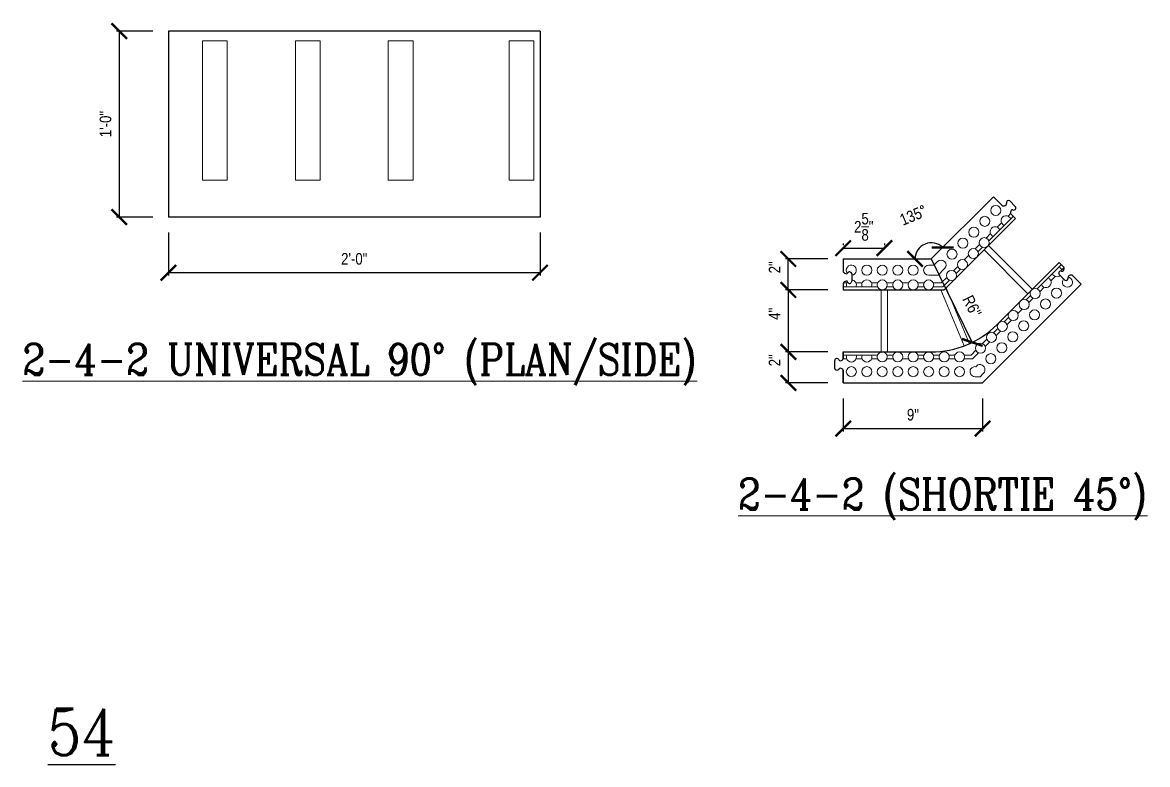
# Model space of a CAD drawing. Header units: inches. Extents: x -75.5 to -2.8, y 1.2 to 88.
# Drawn here: x -75.5 to -2.8, y 1.2 to 49.1 of the extents above; entities that cross this region are included whole.
import ezdxf

# ---------------------------------------------------------------- set-up
doc = ezdxf.new("R2010")
doc.units = ezdxf.units.IN
doc.header["$MEASUREMENT"] = 0
doc.layers.get('Defpoints').update_dxf_attribs({"color": 252})
for name, color, linetype, lineweight in [('A1 fine', 251, 'Continuous', 5), ('DETAILS', 7, 'Continuous', 13), ('DIM', 3, 'Continuous', 13)]:
    doc.layers.add(name, color=color, linetype=linetype, lineweight=lineweight)
doc.styles.add('ARCTEXT', font='arctext.shx', dxfattribs={"width": 0.85})
doc.styles.add('RomanC', font='romanc.shx', dxfattribs={"width": 0.85, "height": 5})
doc.dimstyles.new('ARCTEXT 1-1', dxfattribs={"dimscale": 0, "dimtxt": 1, "dimasz": 1, "dimexe": 0.1875, "dimexo": 1, "dimgap": 0.5, "dimtad": 1, "dimdec": 4, "dimzin": 3, "dimdsep": 46, "dimlunit": 4, "dimtxsty": 'ARCTEXT', "dimblk": 'ARCHTICK', "dimcen": 1, "dimclrd": 256, "dimclre": 256, "dimclrt": 256, "dimadec": 0, "dimazin": 0, "dimtfac": 1, "dimtdec": 4, "dimtofl": 0, "dimtmove": 2, "dimatfit": 3, "dimldrblk": 'arrow', "dimfxl": 0, "dimtolj": 1, "dimtzin": 0, "dimarcsym": 0})

# ---------------------------------------------------------------- blocks, each defined once
blk = doc.blocks.new('_ArchTick')
at = {"color": 0, "linetype": 'ByBlock', "const_width": 0.15}
blk.add_lwpolyline([(-0.5, -0.5), (0.5, 0.5)], dxfattribs=at)
blk = doc.blocks.new('*D126')
at = {"layer": 'Defpoints', "color": 0}
for p in [(-22.466, 31.814), (-26.013, 27.814), (-22.466, 27.814)]:
    blk.add_point(p, dxfattribs=at)
at = {"layer": 'DIM', "lineweight": -2}
for p, q in [((-23.466, 31.814), (-26.201, 31.814)), ((-26.013, 31.814), (-26.013, 27.814)), ((-23.466, 27.814), (-26.201, 27.814))]:
    blk.add_line(p, q, dxfattribs=at)
for p, rotation in [((-26.013, 31.814), 90), ((-26.013, 27.814), 270)]:
    blk.add_blockref('_ArchTick', p, dxfattribs=dict(at, rotation=rotation))
at = {"layer": 'DIM', "color": 2, "insert": (-26.901, 30.276), "char_height": 0.75, "attachment_point": 5, "rotation": 90, "style": 'ARCTEXT'}
blk.add_mtext('\\A1;4"', dxfattribs=at)
blk = doc.blocks.new('arrow')
at = {"layer": 'DIM'}
blk.add_hatch(color=253, dxfattribs=at).paths.add_polyline_path([(-2, 0.5), (-2, -0.5), (0, 0)])
at = {"layer": 'DIM', "lineweight": 9}
for points in [[(-2, 0.983), (-2, 0.5), (-2.469, 0.617)], [(0.374, 0.094), (0, 0)], [(0.374, -0.094), (0, 0)], [(-2, -0.983), (-2, -0.5), (-2.469, -0.617)]]:
    blk.add_lwpolyline(points, dxfattribs=at)
at = {"layer": 'DIM', "lineweight": 15}
blk.add_lwpolyline([(0, 0), (-2, -0.5), (-2, 0.5), (0, 0)], dxfattribs=at)
blk = doc.blocks.new('*D127')
at = {"layer": 'Defpoints', "color": 0}
for p in [(-26.013, 33.814), (-22.466, 33.814), (-22.466, 31.814)]:
    blk.add_point(p, dxfattribs=at)
at = {"layer": 'DIM', "lineweight": -2}
for p, q in [((-23.466, 33.814), (-26.201, 33.814)), ((-26.013, 31.814), (-26.013, 33.814)), ((-23.466, 31.814), (-26.201, 31.814))]:
    blk.add_line(p, q, dxfattribs=at)
for p, rotation in [((-26.013, 33.814), 90), ((-26.013, 31.814), 270)]:
    blk.add_blockref('_ArchTick', p, dxfattribs=dict(at, rotation=rotation))
at = {"layer": 'DIM', "color": 2, "insert": (-26.901, 33.276), "char_height": 0.75, "attachment_point": 5, "rotation": 90, "style": 'ARCTEXT'}
blk.add_mtext('\\A1;2"', dxfattribs=at)
blk = doc.blocks.new('*D129')
at = {"layer": 'Defpoints', "color": 0}
for p in [(-22.466, 25.814), (-13.466, 25.814), (-13.466, 22.869)]:
    blk.add_point(p, dxfattribs=at)
at = {"layer": 'DIM', "lineweight": -2}
for p, q in [((-22.466, 24.814), (-22.466, 22.682)), ((-13.466, 24.814), (-13.466, 22.682)), ((-22.466, 22.869), (-13.466, 22.869))]:
    blk.add_line(p, q, dxfattribs=at)
at = {"layer": 'DIM', "lineweight": -2, "rotation": 180}
blk.add_blockref('_ArchTick', (-22.466, 22.869), dxfattribs=at)
at = {"layer": 'DIM', "lineweight": -2}
blk.add_blockref('_ArchTick', (-13.466, 22.869), dxfattribs=at)
at = {"layer": 'DIM', "color": 2, "insert": (-17.966, 23.757), "char_height": 0.75, "attachment_point": 5, "style": 'ARCTEXT'}
blk.add_mtext('\\A1;9"', dxfattribs=at)
blk = doc.blocks.new('*D130')
at = {"layer": 'Defpoints', "color": 0}
for p in [(-16.78, 33.814), (-14.13, 28.431)]:
    blk.add_point(p, dxfattribs=at)
at = {"layer": 'DIM', "lineweight": -2}
blk.add_line((-16.78, 33.814), (-14.13, 28.431), dxfattribs=at)
at = {"layer": 'DIM', "lineweight": -2, "rotation": 296.2114677520483}
blk.add_blockref('_ArchTick', (-14.13, 28.431), dxfattribs=at)
at = {"layer": 'DIM', "color": 2, "insert": (-14.151, 30.77), "char_height": 0.75, "attachment_point": 5, "rotation": 296.21147, "style": 'ARCTEXT'}
blk.add_mtext('\\A1;R6"', dxfattribs=at)
blk = doc.blocks.new('*D131')
at = {"layer": 'Defpoints', "color": 0}
for p in [(-12.759, 37.835), (-16.78, 34.86), (-22.466, 33.814), (-16.78, 33.814), (-16.78, 33.814)]:
    blk.add_point(p, dxfattribs=at)
at = {"layer": 'DIM', "lineweight": -2}
blk.add_arc((-16.78, 33.814), 1.046, 45, 180, dxfattribs=at)
for p, rotation in [((-16.041, 34.554), 314.9999999999837), ((-17.826, 33.814), 270.0000000000001)]:
    blk.add_blockref('_ArchTick', p, dxfattribs=dict(at, rotation=rotation))
at = {"layer": 'DIM', "color": 2, "insert": (-17.946, 36.628), "char_height": 0.75, "attachment_point": 5, "rotation": 22.5, "style": 'ARCTEXT'}
blk.add_mtext('\\A1;135{\\Fromanc.shx|c0;°}', dxfattribs=at)
blk = doc.blocks.new('*D138')
at = {"layer": 'Defpoints', "color": 0}
for p in [(-66.051, 36.523), (-42.051, 36.523), (-42.051, 32.931)]:
    blk.add_point(p, dxfattribs=at)
at = {"layer": 'DIM', "lineweight": -2}
for p, q in [((-66.051, 35.523), (-66.051, 32.743)), ((-42.051, 35.523), (-42.051, 32.743)), ((-66.051, 32.931), (-42.051, 32.931))]:
    blk.add_line(p, q, dxfattribs=at)
at = {"layer": 'DIM', "lineweight": -2, "rotation": 180}
blk.add_blockref('_ArchTick', (-66.051, 32.931), dxfattribs=at)
at = {"layer": 'DIM', "lineweight": -2}
blk.add_blockref('_ArchTick', (-42.051, 32.931), dxfattribs=at)
at = {"layer": 'DIM', "color": 2, "insert": (-54.051, 33.819), "char_height": 0.75, "attachment_point": 5, "style": 'ARCTEXT'}
blk.add_mtext('\\A1;2\'-0"', dxfattribs=at)
blk = doc.blocks.new('*D139')
at = {"layer": 'Defpoints', "color": 0}
for p in [(-66.051, 48.523), (-69.225, 36.523), (-66.051, 36.523)]:
    blk.add_point(p, dxfattribs=at)
at = {"layer": 'DIM', "lineweight": -2}
for p, q in [((-67.051, 48.523), (-69.413, 48.523)), ((-69.225, 48.523), (-69.225, 36.523)), ((-67.051, 36.523), (-69.413, 36.523))]:
    blk.add_line(p, q, dxfattribs=at)
for p, rotation in [((-69.225, 48.523), 90), ((-69.225, 36.523), 270)]:
    blk.add_blockref('_ArchTick', p, dxfattribs=dict(at, rotation=rotation))
at = {"layer": 'DIM', "color": 2, "insert": (-70.113, 42.523), "char_height": 0.75, "attachment_point": 5, "rotation": 90, "style": 'ARCTEXT'}
blk.add_mtext('\\A1;1\'-0"', dxfattribs=at)
blk = doc.blocks.new('*D149')
at = {"layer": 'Defpoints', "color": 0}
for p in [(-19.811, 34.517), (-22.466, 33.814), (-19.811, 33.814)]:
    blk.add_point(p, dxfattribs=at)
at = {"layer": 'DIM', "lineweight": -2}
for p, q in [((-22.466, 34.814), (-22.466, 34.704)), ((-22.466, 34.517), (-19.811, 34.517)), ((-19.811, 34.814), (-19.811, 34.704))]:
    blk.add_line(p, q, dxfattribs=at)
at = {"layer": 'DIM', "lineweight": -2, "rotation": 180}
blk.add_blockref('_ArchTick', (-22.466, 34.517), dxfattribs=at)
at = {"layer": 'DIM', "lineweight": -2}
blk.add_blockref('_ArchTick', (-19.811, 34.517), dxfattribs=at)
at = {"layer": 'DIM', "color": 2, "insert": (-21.139, 35.892), "char_height": 0.75, "attachment_point": 5, "style": 'ARCTEXT'}
blk.add_mtext('\\A1;2{\\H1.000000x;\\S5/8;}"', dxfattribs=at)

msp = doc.modelspace()

# ---------------------------------------------------------------- linework, layer by layer
at = {"color": 1}
for p, q in [((-66.0512, 48.52344), (-66.0512, 36.52344)), ((-42.0512, 48.52344), (-66.0512, 48.52344)), ((-42.0512, 48.52344), (-42.0512, 36.52344)), ((-16.78009, 33.81411), (-12.75928, 37.83493)), ((-12.75928, 37.83493), (-12.17592, 37.25157)), ((-11.70609, 37.55975), (-11.35254, 37.2062)), ((-42.0512, 36.52344), (-66.0512, 36.52344)), ((-15.95167, 31.81411), (-11.34506, 36.42072)), ((-11.64558, 36.72124), (-11.34506, 36.42072)), ((-22.46638, 33.81411), (-16.78009, 33.81411)), ((-22.46638, 33.81411), (-22.46638, 32.98911)), ((-12.53745, 29.57147), (-8.51664, 33.59229)), ((-8.21612, 33.29177), (-8.51664, 33.59229)), ((-21.91625, 32.87482), (-21.91625, 32.37482)), ((-8.15561, 32.45325), (-8.50917, 32.8068)), ((-7.10242, 32.17807), (-7.68579, 32.76144)), ((-7.68579, 32.76144), (-7.10242, 32.17807)), ((-22.46638, 32.23911), (-22.46638, 31.81411)), ((-13.46638, 25.81411), (-7.10242, 32.17807)), ((-22.46638, 31.81411), (-15.95167, 31.81411)), ((-22.46638, 27.81411), (-16.78009, 27.81411)), ((-22.46638, 27.81411), (-22.46638, 27.38911)), ((-22.46638, 27.38911), (-22.46638, 27.81411)), ((-23.01652, 26.75341), (-23.01652, 27.25341)), ((-22.46638, 25.81411), (-22.46638, 26.63911)), ((-22.46638, 26.63911), (-22.46638, 25.81411))]:
    msp.add_line(p, q, dxfattribs=at)
at = {"ltscale": 0.15}
msp.add_line((-20.01105, 31.81411), (-19.61105, 31.81411), dxfattribs=at)
msp.add_line((-13.95282, 26.21539), (-13.95282, 26.21539))
at = {"color": 1}
msp.add_lwpolyline([(-22.46638, 25.81411), (-13.46638, 25.81411)], dxfattribs=at)
for centre, radius, start, end in [((-12.10663, 37.47396), 0.23294, 252.6963138, 313.2035314), ((-12.01562, 37.37706), 0.1, 313.2035314, 16.3323859), ((-11.78541, 37.44452), 0.13989, 55.4587879, 196.3323859), ((-11.45099, 37.1101), 0.13758, 247.5943949, 44.3048863), ((-11.44921, 36.81654), 0.21828, 141.3223776, 205.8882562), ((-11.54155, 36.89046), 0.1, 67.5943949, 141.3223776), ((-22.26013, 33.09738), 0.23294, 207.6963138, 268.2035314), ((-22.2643, 32.96451), 0.1, 268.2035314, 331.3323859), ((-22.05382, 32.84942), 0.13989, 10.4587879, 151.3323859), ((-8.41071, 32.9029), 0.13758, 67.5943949, 224.3048863), ((-8.32015, 33.12254), 0.1, 247.5943949, 321.3223776), ((-8.41249, 33.19646), 0.21828, 321.3223776, 25.8882562), ((-7.84608, 32.63594), 0.1, 133.2035314, 196.3323859), ((-7.75507, 32.53904), 0.23294, 72.6963138, 133.2035314), ((-22.26013, 32.16765), 0.21828, 96.3223776, 160.8882562), ((-22.27316, 32.28521), 0.1, 22.5943949, 96.3223776), ((-22.05382, 32.37649), 0.13758, 202.5943949, 359.3048863), ((-8.07629, 32.56848), 0.13989, 235.4587879, 16.3323859), ((-16.78009, 33.81411), 6, 270, 315), ((-22.87895, 27.25174), 0.13758, 22.5943949, 179.3048863), ((-22.65961, 27.34302), 0.1, 202.5943949, 276.3223776), ((-22.67263, 27.46058), 0.21828, 276.3223776, 340.8882562), ((-22.87895, 26.7788), 0.13989, 190.4587879, 331.3323859), ((-22.66847, 26.66372), 0.1, 88.2035314, 151.3323859), ((-22.67263, 26.53085), 0.23294, 27.6963138, 88.2035314)]:
    msp.add_arc(centre, radius, start, end, dxfattribs=at)
at = {"layer": 'A1 fine'}
for p, q in [((-13.05801, 34.99061), (-11.64558, 36.40304)), ((-11.82236, 36.57981), (-11.66326, 36.73891)), ((-11.64558, 36.40304), (-11.48649, 36.56214)), ((-12.52879, 35.87339), (-12.24663, 36.15555)), ((-13.23554, 35.16664), (-12.95305, 35.44913)), ((-13.94153, 34.46065), (-13.65904, 34.74313)), ((-13.764, 34.28462), (-13.48302, 34.5656)), ((-16.37755, 33.64917), (-16.61388, 33.41284)), ((-14.64753, 33.75465), (-14.36504, 34.03714)), ((-8.53432, 33.29177), (-8.37522, 33.45087)), ((-16.9481, 33.41284), (-16.61388, 33.41284)), ((-16.9481, 32.76284), (-16.34464, 32.76284)), ((-15.91793, 33.18955), (-16.34464, 32.76284)), ((-15.35352, 33.04865), (-15.07104, 33.33114)), ((-15.17599, 32.87263), (-14.89501, 33.15361)), ((-9.94674, 31.87934), (-8.53432, 33.29177)), ((-8.35754, 33.11499), (-8.19844, 33.27409)), ((-22.24138, 32.26411), (-22.46638, 32.26411)), ((-22.24138, 32.01411), (-22.46638, 32.01411)), ((-20.24392, 32.01411), (-22.24138, 32.01411)), ((-21.24235, 32.26411), (-21.64138, 32.26411)), ((-20.24286, 32.26411), (-20.64235, 32.26411)), ((-19.24443, 32.26411), (-19.64392, 32.26411)), ((-19.24549, 32.01411), (-19.64286, 32.01411)), ((-18.246, 32.26411), (-18.64549, 32.26411)), ((-17.24757, 32.26411), (-17.64707, 32.26411)), ((-17.24863, 32.01411), (-17.64601, 32.01411)), ((-16.13806, 32.26411), (-16.64864, 32.26411)), ((-16.03451, 32.01411), (-16.64758, 32.01411)), ((-16.13806, 32.26411), (-15.77703, 32.62515)), ((-16.03451, 32.01411), (-15.601, 32.44762)), ((-9.77071, 31.70182), (-9.48823, 31.9843)), ((-9.06396, 32.40857), (-8.7818, 32.69073)), ((-10.65273, 31.17335), (-10.37175, 31.45433)), ((-10.47671, 30.99582), (-10.19422, 31.27831)), ((-11.1827, 30.28983), (-10.90022, 30.57231)), ((-12.06472, 29.76136), (-11.78374, 30.04234)), ((-11.8887, 29.58383), (-11.60621, 29.86632)), ((-12.77072, 29.05536), (-12.48973, 29.33635)), ((-12.59469, 28.87784), (-12.31221, 29.16032)), ((-13.47672, 28.34937), (-13.19573, 28.63035)), ((-13.30069, 28.17184), (-13.0182, 28.45433)), ((-22.24138, 27.61411), (-22.46638, 27.61411)), ((-20.24392, 27.61411), (-22.24138, 27.61411)), ((-19.24549, 27.61411), (-19.64286, 27.61411)), ((-17.24863, 27.61411), (-17.64601, 27.61411)), ((-16.2502, 27.61411), (-16.64758, 27.61411)), ((-15.25178, 27.61411), (-15.64915, 27.61411)), ((-14.21197, 27.61411), (-14.65072, 27.61411)), ((-14.21197, 27.61411), (-13.90173, 27.92436)), ((-14.10842, 27.36411), (-13.7242, 27.74833)), ((-22.24138, 27.36411), (-22.46638, 27.36411)), ((-21.24235, 27.36411), (-21.64138, 27.36411)), ((-20.24286, 27.36411), (-20.64235, 27.36411)), ((-19.24443, 27.36411), (-19.64392, 27.36411)), ((-18.246, 27.36411), (-18.64549, 27.36411)), ((-17.24757, 27.36411), (-17.64707, 27.36411)), ((-16.24914, 27.36411), (-16.64864, 27.36411)), ((-15.25071, 27.36411), (-15.65021, 27.36411)), ((-14.10842, 27.36411), (-14.65178, 27.36411)), ((-13.95282, 26.21539), (-13.6326, 26.21539)), ((-13.40617, 26.44182), (-13.6326, 26.21539))]:
    msp.add_line(p, q, dxfattribs=at)
for centre in [(-12.61786, 36.95105), (-13.32428, 36.24462), (-14.02975, 35.53735), (-14.73575, 34.83135), (-13.358, 34.8656), (-15.44174, 34.12536), (-14.064, 34.1596), (-14.76999, 33.45361), (-20.94235, 33.08911), (-19.94339, 33.08784), (-18.94496, 33.08784), (-17.94653, 33.08784), (-15.47599, 32.74761), (-19.94339, 32.13784), (-18.94496, 32.13784), (-17.94653, 32.13784), (-16.9481, 32.13784), (-10.07176, 31.57935), (-8.69273, 31.61307), (-10.77775, 30.87336), (-10.106, 30.2016), (-9.4, 30.9076), (-11.48375, 30.16736), (-10.812, 29.49561), (-12.89574, 28.75537), (-12.18974, 29.46137), (-11.51799, 28.78961), (-13.60173, 28.04937), (-12.22399, 28.08362), (-19.94339, 27.49039), (-18.94496, 27.49039), (-17.94653, 27.49039), (-16.9481, 27.49039), (-15.94968, 27.49039), (-14.95125, 27.49039), (-12.92998, 27.37762), (-21.94138, 26.53911), (-20.94235, 26.53911), (-19.94339, 26.54039), (-18.94496, 26.54039), (-17.94653, 26.54039), (-16.9481, 26.54039), (-15.94968, 26.54039), (-14.95125, 26.54039)]:
    msp.add_circle(centre, 0.325, dxfattribs=at)
for centre, start, end in [((-11.94611, 36.27929), 22.3801351, 247.6198649), ((-12.65253, 35.57287), 22.3801351, 247.6198649), ((-16.14774, 33.41936), 315, 135), ((-21.94138, 33.08911), 274.4360191, 217.85771), ((-16.9481, 33.08784), 90, 270), ((-8.65806, 32.99125), 202.3801351, 310.5639809), ((-8.65806, 32.99125), 5.713698, 67.6198649), ((-21.94138, 32.13911), 140.713698, 202.6198649), ((-21.94138, 32.13911), 337.3801351, 85.5639809), ((-20.94235, 32.13911), 337.3801351, 202.6198649), ((-9.36448, 32.28482), 202.3801351, 67.6198649), ((-7.98631, 32.3195), 139.4360191, 82.85771), ((-21.94138, 27.48911), 157.3801351, 22.6198649), ((-20.94235, 27.48911), 157.3801351, 22.6198649), ((-13.63598, 26.67163), 315, 144.3443412), ((-13.95282, 26.54039), 80.6556588, 270)]:
    msp.add_arc(centre, 0.325, start, end, dxfattribs=at)
at = {"layer": 'DETAILS', "color": 6, "lineweight": 20}
for p, q in [((-63.8512, 47.89844), (-63.8512, 38.89983)), ((-62.2512, 47.89844), (-63.8512, 47.89844)), ((-62.2512, 47.89844), (-62.2512, 38.89983)), ((-57.8512, 47.89844), (-57.8512, 38.89983)), ((-56.2512, 47.89844), (-57.8512, 47.89844)), ((-56.2512, 47.89844), (-56.2512, 38.89983)), ((-51.8512, 47.89844), (-51.8512, 38.89983)), ((-50.2512, 47.89844), (-51.8512, 47.89844)), ((-50.2512, 47.89844), (-50.2512, 38.89983)), ((-44.04632, 47.89844), (-44.04632, 38.89983)), ((-42.44632, 47.89844), (-44.04632, 47.89844)), ((-42.44632, 47.89844), (-42.44632, 38.89983)), ((-62.2512, 38.89983), (-63.8512, 38.89983)), ((-56.2512, 38.89983), (-57.8512, 38.89983)), ((-50.2512, 38.89983), (-51.8512, 38.89983)), ((-42.44632, 38.89983), (-44.04632, 38.89983)), ((-13.36409, 34.40169), (-10.53566, 31.57327)), ((-13.08125, 34.68453), (-10.25282, 31.85611)), ((-20.01105, 31.81411), (-20.01105, 27.81411)), ((-19.61105, 31.81411), (-19.61105, 27.81411)), ((-14.65834, 28.20179), (-16.15461, 31.81411)), ((-15.80816, 31.95762), (-14.31189, 28.3453))]:
    msp.add_line(p, q, dxfattribs=at)

# ---------------------------------------------------------------- texts
at = {"layer": 'Defpoints', "insert": (-71.65279, 4.78609), "char_height": 3, "width": 90.08, "attachment_point": 2, "style": 'RomanC'}
msp.add_mtext('{\\L54\\P}\\P            ', dxfattribs=at)
at = {"layer": 'DIM', "char_height": 2, "attachment_point": 2, "style": 'RomanC'}
for s, insert, width in [('{\\L2-4-2 UNIVERSAL 90° (PLAN/SIDE)}', (-53.69302, 28.33346), 47.5072766), ('{\\L2-4-2 (SHORTIE 45°)}', (-16.03745, 19.6428), 90.08)]:
    msp.add_mtext(s, dxfattribs=dict(at, insert=insert, width=width))

# ---------------------------------------------------------------- dimensions: what is measured, and where the dimension line sits
at = {"layer": 'DIM'}
dim = msp.add_linear_dim(base=(-69.225, 36.52344), p1=(-66.0512, 48.52344), p2=(-66.0512, 36.52344), angle=90, dimstyle='ARCTEXT 1-1', override={"dimscale": 1, "dimtxt": 0.75, "dimclrt": 2}, dxfattribs=at)
dim.commit()
dim.dimension.update_dxf_attribs({"geometry": '*D139', "text_midpoint": (-70.11293, 42.52344)})
dim = msp.add_angular_dim_2l(base=(-16.78009, 34.8598), line1=((-16.78009, 33.81411), (-12.75928, 37.83493)), line2=((-22.46638, 33.81411), (-16.78009, 33.81411)), text='135{\\Fromanc.shx|c0;°}', dimstyle='ARCTEXT 1-1', override={"dimscale": 1, "dimtxt": 0.75, "dimclrt": 2}, dxfattribs=at)
dim.commit()
dim.dimension.update_dxf_attribs({"geometry": '*D131', "text_midpoint": (-17.94563, 36.62796)})
for base, p1, p2, picture, middle in [((-42.0512, 32.93061), (-66.0512, 36.52344), (-42.0512, 36.52344), '*D138', (-54.0512, 33.81855)), ((-19.81105, 34.51697), (-22.46638, 33.81411), (-19.81105, 33.81411), '*D149', (-21.13872, 35.89197)), ((-13.46638, 22.86924), (-22.46638, 25.81411), (-13.46638, 25.81411), '*D129', (-17.96638, 23.75717))]:
    dim = msp.add_linear_dim(base=base, p1=p1, p2=p2, dimstyle='ARCTEXT 1-1', override={"dimscale": 1, "dimtxt": 0.75, "dimclrt": 2}, dxfattribs=at)
    dim.commit()
    dim.dimension.update_dxf_attribs({"geometry": picture, "text_midpoint": middle})
for base, p2, picture, middle in [((-26.01335, 33.81411), (-22.46638, 33.81411), '*D127', (-26.90128, 33.27575)), ((-26.01335, 27.81411), (-22.46638, 27.81411), '*D126', (-26.90128, 30.27575))]:
    dim = msp.add_linear_dim(base=base, p1=(-22.46638, 31.81411), p2=p2, angle=90, dimstyle='ARCTEXT 1-1', override={"dimscale": 1, "dimtxt": 0.75, "dimclrt": 2}, dxfattribs=at)
    dim.commit()
    dim.dimension.update_dxf_attribs({"geometry": picture, "text_midpoint": middle, "dimtype": 160})
dim = msp.add_radius_dim(center=(-16.78009, 33.81411), mpoint=(-14.12998, 28.43109), dimstyle='ARCTEXT 1-1', override={"dimscale": 1, "dimtxt": 0.75, "dimclrt": 2}, dxfattribs=at)
dim.commit()
dim.dimension.update_dxf_attribs({"geometry": '*D130', "text_midpoint": (-14.15064, 30.76998), "dimtype": 164})
msp.add_linear_dim(base=(-26.01335, 25.81411), p1=(-22.46638, 27.81411), p2=(-22.46638, 25.81411), angle=90, location=(-26.90128, 27.27575), dimstyle='ARCTEXT 1-1', override={"dimscale": 1, "dimtxt": 0.75, "dimclrt": 2}, dxfattribs=at).render()

doc.saveas('drawing.dxf')
